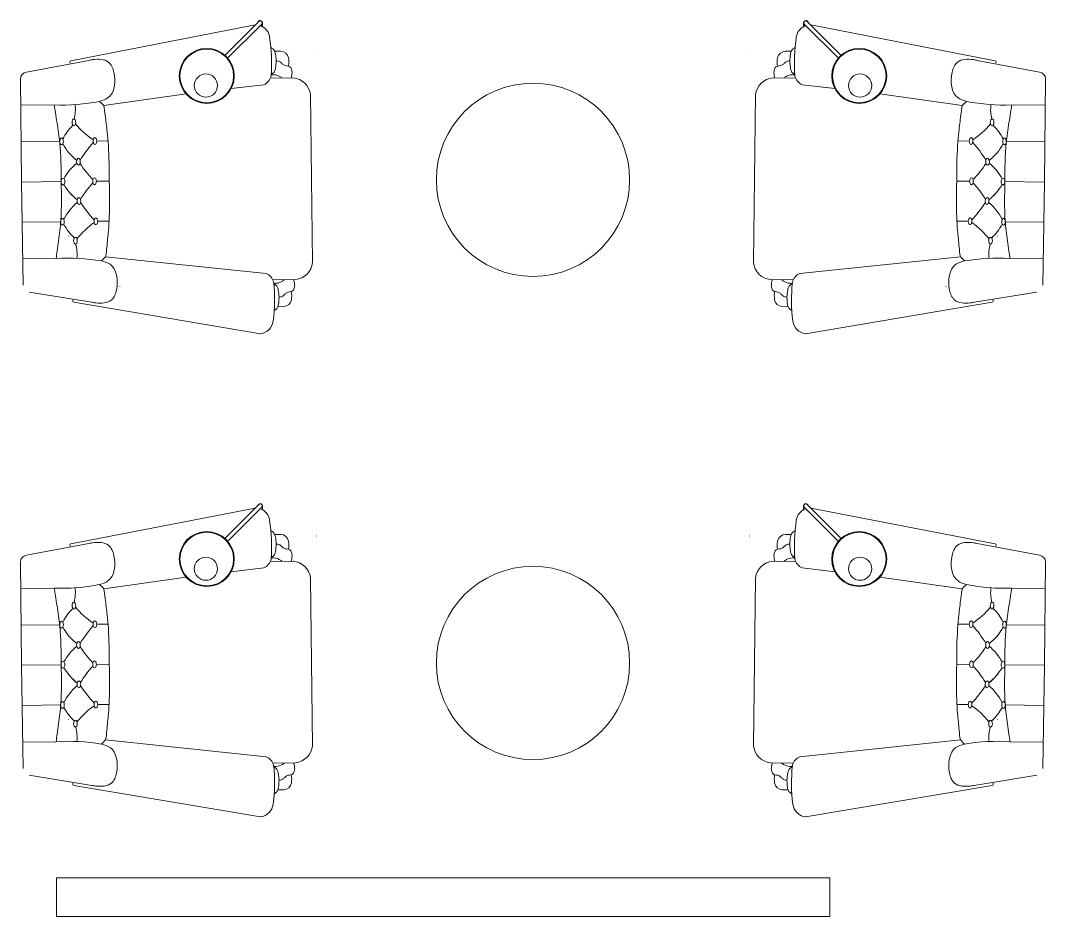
# Model space of a CAD drawing. Header units: centimetres. Extents: x -72470 to -43129, y -18750 to -16337.
# Drawn here: x -71234.2 to -70969.1, y -18306.8 to -18075 of the extents above; entities that cross this region are included whole.
import ezdxf

# ---------------------------------------------------------------- set-up
doc = ezdxf.new("R2010")
doc.units = ezdxf.units.CM
doc.header["$MEASUREMENT"] = 0
doc.layers.add('TEFRIS', color=30, linetype='Continuous', lineweight=9)

msp = doc.modelspace()

# ---------------------------------------------------------------- linework, layer by layer
at = {"layer": 'TEFRIS', "color": 0, "linetype": 'Continuous'}
for p, q in [((-71173.49, -18076.14), (-71221.18, -18085.41)), ((-71181.38, -18084.03), (-71172.59, -18075.24)), ((-71180.63, -18084.78), (-71171.83, -18076)), ((-71171.6, -18075.6), (-71171.59, -18076.57)), ((-71031.66, -18075.6), (-71031.67, -18076.57)), ((-71022.64, -18084.78), (-71031.43, -18076)), ((-71021.88, -18084.03), (-71030.67, -18075.24)), ((-71029.78, -18076.14), (-70982.08, -18085.41)), ((-71168.45, -18082.96), (-71166.92, -18082.95)), ((-71168.45, -18082.96), (-71166.92, -18082.95)), ((-71157.65, -18083.38), (-71157.67, -18083.36)), ((-71157.67, -18083.36), (-71157.65, -18083.38)), ((-71045.61, -18083.38), (-71045.59, -18083.36)), ((-71045.59, -18083.36), (-71045.61, -18083.38)), ((-71034.82, -18082.96), (-71036.34, -18082.95)), ((-71034.82, -18082.96), (-71036.34, -18082.95)), ((-71216.54, -18085.31), (-71232.68, -18088.34)), ((-71221.39, -18086.02), (-71221.4, -18085.67)), ((-70986.72, -18085.31), (-70970.58, -18088.34)), ((-70981.87, -18086.02), (-70981.86, -18085.67)), ((-71234.2, -18090.12), (-71233.9, -18116.82)), ((-71169.57, -18089.94), (-71163.68, -18089.87)), ((-71169.57, -18089.94), (-71163.68, -18089.87)), ((-71033.69, -18089.94), (-71039.59, -18089.87)), ((-71033.69, -18089.94), (-71039.59, -18089.87)), ((-70969.06, -18090.12), (-70969.36, -18116.82)), ((-71171.26, -18091.62), (-71179.81, -18092.63)), ((-71171.26, -18091.62), (-71179.72, -18092.62)), ((-71032.01, -18091.62), (-71023.45, -18092.63)), ((-71032.01, -18091.62), (-71023.54, -18092.62)), ((-71191.38, -18094), (-71212.67, -18097)), ((-71159.18, -18094.18), (-71158.91, -18115.9)), ((-71159.18, -18094.18), (-71158.91, -18115.9)), ((-71044.08, -18094.18), (-71044.35, -18115.9)), ((-71044.08, -18094.18), (-71044.35, -18115.9)), ((-71011.88, -18094), (-70990.59, -18097)), ((-71225.5, -18096.83), (-71234.15, -18096.94)), ((-70977.76, -18096.83), (-70969.11, -18096.94)), ((-71234.03, -18106.43), (-71224.05, -18106.31)), ((-71224.06, -18106.31), (-71234.03, -18106.43)), ((-71214.47, -18106.19), (-71211.55, -18106.15)), ((-70988.79, -18106.19), (-70991.72, -18106.15)), ((-70969.23, -18106.43), (-70979.21, -18106.31)), ((-70979.2, -18106.31), (-70969.23, -18106.43)), ((-71223.69, -18116.69), (-71233.9, -18116.82)), ((-71223.69, -18116.69), (-71233.9, -18116.82)), ((-71223.69, -18116.69), (-71233.9, -18116.82)), ((-71223.69, -18116.69), (-71233.9, -18116.82)), ((-71223.69, -18116.69), (-71233.9, -18116.82)), ((-71223.69, -18116.69), (-71233.9, -18116.82)), ((-71223.69, -18116.69), (-71233.9, -18116.82)), ((-71223.69, -18116.69), (-71233.9, -18116.82)), ((-71223.69, -18116.69), (-71233.9, -18116.82)), ((-71223.69, -18116.69), (-71233.9, -18116.82)), ((-71223.69, -18116.69), (-71233.9, -18116.82)), ((-71223.69, -18116.69), (-71233.9, -18116.82)), ((-71223.69, -18116.69), (-71233.9, -18116.82)), ((-71223.69, -18116.69), (-71233.9, -18116.82)), ((-71223.69, -18116.69), (-71233.9, -18116.82)), ((-71223.69, -18116.69), (-71233.9, -18116.82)), ((-71214.58, -18116.58), (-71211.23, -18116.54)), ((-71214.58, -18116.58), (-71211.23, -18116.54)), ((-71214.58, -18116.58), (-71211.23, -18116.54)), ((-71214.58, -18116.58), (-71211.23, -18116.54)), ((-71158.64, -18137.61), (-71158.91, -18115.9)), ((-71158.64, -18137.61), (-71158.91, -18115.9)), ((-71044.62, -18137.61), (-71044.35, -18115.9)), ((-71044.62, -18137.61), (-71044.35, -18115.9)), ((-70988.68, -18116.58), (-70992.03, -18116.54)), ((-70988.68, -18116.58), (-70992.03, -18116.54)), ((-70988.68, -18116.58), (-70992.03, -18116.54)), ((-70988.68, -18116.58), (-70992.03, -18116.54)), ((-70979.57, -18116.69), (-70969.36, -18116.82)), ((-70979.57, -18116.69), (-70969.36, -18116.82)), ((-70979.57, -18116.69), (-70969.36, -18116.82)), ((-70979.57, -18116.69), (-70969.36, -18116.82)), ((-70979.57, -18116.69), (-70969.36, -18116.82)), ((-70979.57, -18116.69), (-70969.36, -18116.82)), ((-70979.57, -18116.69), (-70969.36, -18116.82)), ((-70979.57, -18116.69), (-70969.36, -18116.82)), ((-70979.57, -18116.69), (-70969.36, -18116.82)), ((-70979.57, -18116.69), (-70969.36, -18116.82)), ((-70979.57, -18116.69), (-70969.36, -18116.82)), ((-70979.57, -18116.69), (-70969.36, -18116.82)), ((-70979.57, -18116.69), (-70969.36, -18116.82)), ((-70979.57, -18116.69), (-70969.36, -18116.82)), ((-70979.57, -18116.69), (-70969.36, -18116.82)), ((-70979.57, -18116.69), (-70969.36, -18116.82)), ((-71233.54, -18143.51), (-71233.9, -18116.82)), ((-70969.72, -18143.51), (-70969.36, -18116.82)), ((-71233.78, -18127.2), (-71223.8, -18127.08)), ((-71223.81, -18127.08), (-71233.78, -18127.2)), ((-71214.22, -18126.96), (-71211.29, -18126.93)), ((-70989.05, -18126.96), (-70991.97, -18126.93)), ((-70969.49, -18127.2), (-70979.46, -18127.08)), ((-70979.46, -18127.08), (-70969.49, -18127.2)), ((-71221.76, -18130.83), (-71221.72, -18130.83)), ((-71221.72, -18130.83), (-71221.76, -18130.83)), ((-70981.51, -18130.83), (-70981.54, -18130.83)), ((-70981.54, -18130.83), (-70981.51, -18130.83)), ((-71225.01, -18136.59), (-71233.66, -18136.69)), ((-71170.65, -18140.47), (-71212.19, -18136.11)), ((-71032.61, -18140.47), (-70991.08, -18136.11)), ((-70978.25, -18136.59), (-70969.6, -18136.69)), ((-71168.93, -18142.1), (-71163.04, -18142.03)), ((-71034.34, -18142.1), (-71040.23, -18142.03)), ((-71215.78, -18147.89), (-71231.98, -18145.25)), ((-71208.52, -18143.87), (-71208.5, -18143.84)), ((-71208.5, -18143.84), (-71208.52, -18143.87)), ((-70994.74, -18143.87), (-70994.77, -18143.84)), ((-70994.77, -18143.84), (-70994.74, -18143.87)), ((-70987.49, -18147.89), (-70971.28, -18145.25)), ((-71220.64, -18147.3), (-71220.64, -18147.65)), ((-71172.1, -18156.06), (-71220.41, -18147.91)), ((-71031.16, -18156.06), (-70982.85, -18147.91)), ((-70982.62, -18147.3), (-70982.63, -18147.65)), ((-71167.63, -18149.05), (-71166.11, -18149.03)), ((-71035.63, -18149.05), (-71037.16, -18149.03)), ((-71173.49, -18201.14), (-71221.18, -18210.41)), ((-71181.38, -18209.03), (-71172.59, -18200.24)), ((-71180.63, -18209.78), (-71171.83, -18201)), ((-71171.6, -18200.6), (-71171.59, -18201.57)), ((-71031.66, -18200.6), (-71031.67, -18201.57)), ((-71022.64, -18209.78), (-71031.43, -18201)), ((-71021.88, -18209.03), (-71030.67, -18200.24)), ((-71029.78, -18201.14), (-70982.08, -18210.41)), ((-71168.45, -18207.96), (-71166.92, -18207.95)), ((-71168.45, -18207.96), (-71166.92, -18207.95)), ((-71157.65, -18208.38), (-71157.67, -18208.36)), ((-71157.67, -18208.36), (-71157.65, -18208.38)), ((-71045.61, -18208.38), (-71045.59, -18208.36)), ((-71045.59, -18208.36), (-71045.61, -18208.38)), ((-71034.82, -18207.96), (-71036.34, -18207.95)), ((-71034.82, -18207.96), (-71036.34, -18207.95)), ((-71216.54, -18210.31), (-71232.68, -18213.34)), ((-71221.39, -18211.02), (-71221.4, -18210.67)), ((-70986.72, -18210.31), (-70970.58, -18213.34)), ((-70981.87, -18211.02), (-70981.86, -18210.67)), ((-71234.2, -18215.12), (-71233.9, -18241.82)), ((-71171.26, -18216.62), (-71179.81, -18217.63)), ((-71171.26, -18216.62), (-71179.72, -18217.62)), ((-71169.57, -18214.94), (-71163.68, -18214.87)), ((-71169.57, -18214.94), (-71163.68, -18214.87)), ((-71033.69, -18214.94), (-71039.59, -18214.87)), ((-71033.69, -18214.94), (-71039.59, -18214.87)), ((-71032.01, -18216.62), (-71023.45, -18217.63)), ((-71032.01, -18216.62), (-71023.54, -18217.62)), ((-70969.06, -18215.12), (-70969.36, -18241.82)), ((-71191.38, -18219), (-71212.67, -18222)), ((-71159.18, -18219.18), (-71158.91, -18240.9)), ((-71159.18, -18219.18), (-71158.91, -18240.9)), ((-71044.08, -18219.18), (-71044.35, -18240.9)), ((-71044.08, -18219.18), (-71044.35, -18240.9)), ((-71011.88, -18219), (-70990.59, -18222)), ((-71225.5, -18221.83), (-71234.15, -18221.94)), ((-70977.76, -18221.83), (-70969.11, -18221.94)), ((-71234.03, -18231.43), (-71224.05, -18231.31)), ((-71224.06, -18231.31), (-71234.03, -18231.43)), ((-71214.47, -18231.19), (-71211.55, -18231.15)), ((-70988.79, -18231.19), (-70991.72, -18231.15)), ((-70969.23, -18231.43), (-70979.21, -18231.31)), ((-70979.2, -18231.31), (-70969.23, -18231.43)), ((-71158.64, -18262.61), (-71158.91, -18240.9)), ((-71158.64, -18262.61), (-71158.91, -18240.9)), ((-71044.62, -18262.61), (-71044.35, -18240.9)), ((-71044.62, -18262.61), (-71044.35, -18240.9)), ((-71223.69, -18241.69), (-71233.9, -18241.82)), ((-71223.69, -18241.69), (-71233.9, -18241.82)), ((-71223.69, -18241.69), (-71233.9, -18241.82)), ((-71223.69, -18241.69), (-71233.9, -18241.82)), ((-71223.69, -18241.69), (-71233.9, -18241.82)), ((-71223.69, -18241.69), (-71233.9, -18241.82)), ((-71223.69, -18241.69), (-71233.9, -18241.82)), ((-71223.69, -18241.69), (-71233.9, -18241.82)), ((-71223.69, -18241.69), (-71233.9, -18241.82)), ((-71223.69, -18241.69), (-71233.9, -18241.82)), ((-71223.69, -18241.69), (-71233.9, -18241.82)), ((-71223.69, -18241.69), (-71233.9, -18241.82)), ((-71223.69, -18241.69), (-71233.9, -18241.82)), ((-71223.69, -18241.69), (-71233.9, -18241.82)), ((-71223.69, -18241.69), (-71233.9, -18241.82)), ((-71223.69, -18241.69), (-71233.9, -18241.82)), ((-71233.54, -18268.51), (-71233.9, -18241.82)), ((-71214.58, -18241.58), (-71211.23, -18241.54)), ((-71214.58, -18241.58), (-71211.23, -18241.54)), ((-71214.58, -18241.58), (-71211.23, -18241.54)), ((-71214.58, -18241.58), (-71211.23, -18241.54)), ((-70988.68, -18241.58), (-70992.03, -18241.54)), ((-70988.68, -18241.58), (-70992.03, -18241.54)), ((-70988.68, -18241.58), (-70992.03, -18241.54)), ((-70988.68, -18241.58), (-70992.03, -18241.54)), ((-70979.57, -18241.69), (-70969.36, -18241.82)), ((-70979.57, -18241.69), (-70969.36, -18241.82)), ((-70979.57, -18241.69), (-70969.36, -18241.82)), ((-70979.57, -18241.69), (-70969.36, -18241.82)), ((-70979.57, -18241.69), (-70969.36, -18241.82)), ((-70979.57, -18241.69), (-70969.36, -18241.82)), ((-70979.57, -18241.69), (-70969.36, -18241.82)), ((-70979.57, -18241.69), (-70969.36, -18241.82)), ((-70979.57, -18241.69), (-70969.36, -18241.82)), ((-70979.57, -18241.69), (-70969.36, -18241.82)), ((-70979.57, -18241.69), (-70969.36, -18241.82)), ((-70979.57, -18241.69), (-70969.36, -18241.82)), ((-70979.57, -18241.69), (-70969.36, -18241.82)), ((-70979.57, -18241.69), (-70969.36, -18241.82)), ((-70979.57, -18241.69), (-70969.36, -18241.82)), ((-70979.57, -18241.69), (-70969.36, -18241.82)), ((-70969.72, -18268.51), (-70969.36, -18241.82)), ((-71233.78, -18252.2), (-71223.8, -18252.08)), ((-71223.81, -18252.08), (-71233.78, -18252.2)), ((-71214.22, -18251.96), (-71211.29, -18251.93)), ((-70989.05, -18251.96), (-70991.97, -18251.93)), ((-70969.49, -18252.2), (-70979.46, -18252.08)), ((-70979.46, -18252.08), (-70969.49, -18252.2)), ((-71221.76, -18255.83), (-71221.72, -18255.83)), ((-71221.72, -18255.83), (-71221.76, -18255.83)), ((-70981.51, -18255.83), (-70981.54, -18255.83)), ((-70981.54, -18255.83), (-70981.51, -18255.83)), ((-71225.01, -18261.59), (-71233.66, -18261.69)), ((-71170.65, -18265.47), (-71212.19, -18261.11)), ((-71032.61, -18265.47), (-70991.08, -18261.11)), ((-70978.25, -18261.59), (-70969.6, -18261.69)), ((-71168.93, -18267.1), (-71163.04, -18267.03)), ((-71034.34, -18267.1), (-71040.23, -18267.03)), ((-71215.78, -18272.89), (-71231.98, -18270.25)), ((-71208.52, -18268.87), (-71208.5, -18268.84)), ((-71208.5, -18268.84), (-71208.52, -18268.87)), ((-70994.74, -18268.87), (-70994.77, -18268.84)), ((-70994.77, -18268.84), (-70994.74, -18268.87)), ((-70987.49, -18272.89), (-70971.28, -18270.25)), ((-71220.64, -18272.3), (-71220.64, -18272.65)), ((-71172.1, -18281.06), (-71220.41, -18272.91)), ((-71031.16, -18281.06), (-70982.85, -18272.91)), ((-70982.62, -18272.3), (-70982.63, -18272.65)), ((-71167.63, -18274.05), (-71166.11, -18274.03)), ((-71035.63, -18274.05), (-71037.16, -18274.03)), ((-71224.86, -18296.81), (-71024.86, -18296.81)), ((-71224.86, -18296.81), (-71224.86, -18306.81)), ((-71024.86, -18296.81), (-71024.86, -18306.81)), ((-71224.86, -18306.81), (-71024.86, -18306.81))]:
    msp.add_line(p, q, dxfattribs=at)
for centre, radius in [((-71186.02, -18089.33), 7.11), ((-71017.24, -18089.33), 7.11), ((-71186.02, -18089.33), 6.93), ((-71017.24, -18089.33), 6.93), ((-71186.24, -18091.83), 3), ((-71017.02, -18091.83), 3), ((-71101.63, -18116.22), 25), ((-71186.02, -18214.33), 7.11), ((-71186.02, -18214.33), 6.93), ((-71017.24, -18214.33), 7.11), ((-71017.24, -18214.33), 6.93), ((-71186.24, -18216.83), 3), ((-71017.02, -18216.83), 3), ((-71101.63, -18241.22), 25)]:
    msp.add_circle(centre, radius, dxfattribs=at)
for centre, radius, start, end in [((-71172.21, -18075.61), 0.61, 287.5558, 165.394), ((-71172.21, -18075.62), 0.533, 314.9662, 134.9662), ((-71173.57, -18079.91), 3.88, 9.2911, 68.3644), ((-71029.7, -18079.91), 3.88, 111.6356, 170.7089), ((-71031.05, -18075.61), 0.61, 14.606, 252.4442), ((-71031.05, -18075.62), 0.533, 45.0338, 225.0338), ((-71215.88, -18086.03), 46.62, 355.9589, 8.3194), ((-71215.88, -18086.03), 46.62, 355.9589, 8.3194), ((-70987.39, -18086.03), 46.62, 171.6806, 184.0411), ((-70987.39, -18086.03), 46.62, 171.6806, 184.0411), ((-71167.01, -18085.12), 2.17, 11.9033, 87.5815), ((-71167.01, -18085.12), 2.17, 11.9033, 87.5815), ((-71171.47, -18085.82), 6.68, 351.5022, 9.9063), ((-71171.47, -18085.82), 6.68, 351.5022, 9.9063), ((-71031.79, -18085.82), 6.68, 170.0937, 188.4978), ((-71031.79, -18085.82), 6.68, 170.0937, 188.4978), ((-71036.25, -18085.12), 2.17, 92.4185, 168.0967), ((-71036.25, -18085.12), 2.17, 92.4185, 168.0967), ((-71221.13, -18085.67), 0.267, 100.1331, 180.7043), ((-70982.13, -18085.67), 0.267, 359.2957, 79.8669), ((-71232.42, -18090.1), 1.78, 98.3265, 180.6304), ((-71172.52, -18088.65), 3.22, 293.111, 348.2068), ((-71172.52, -18088.65), 3.22, 293.111, 348.2068), ((-71164.12, -18094.83), 4.98, 7.5422, 84.9386), ((-71164.12, -18094.83), 4.98, 7.5422, 84.9386), ((-71039.15, -18094.83), 4.98, 95.0614, 172.4578), ((-71039.15, -18094.83), 4.98, 95.0614, 172.4578), ((-71030.74, -18088.65), 3.22, 191.7932, 246.889), ((-71030.74, -18088.65), 3.22, 191.7932, 246.889), ((-70970.84, -18090.1), 1.78, 359.3696, 81.6735), ((-71223.39, -18047.87), 49.01, 267.5389, 281.359), ((-71229.78, -18097.99), 9.77, 345.2747, 7.1594), ((-71223.41, -18106.61), 14.41, 41.808, 47.8629), ((-70979.85, -18106.61), 14.41, 132.1371, 138.192), ((-70979.87, -18047.87), 49.01, 258.641, 272.4611), ((-70973.48, -18097.99), 9.77, 172.8406, 194.7253), ((-71210.42, -18112.41), 14.52, 134.7045, 152.2957), ((-71203.62, -18088.33), 21.15, 219.4474, 236.1878), ((-70999.64, -18088.33), 21.15, 303.8122, 320.5526), ((-70992.84, -18112.41), 14.52, 27.7043, 45.2955), ((-71210.57, -18099.88), 14.52, 209.1128, 231.3542), ((-71185.8, -18132.07), 39.08, 139.1846, 147.5899), ((-71017.46, -18132.07), 39.08, 32.4101, 40.8154), ((-70992.69, -18099.88), 14.52, 308.6458, 330.8872), ((-71210.45, -18122.95), 14.37, 129.7428, 150.7648), ((-71199.27, -18100.03), 22.87, 211.4727, 224.9047), ((-71003.99, -18100.03), 22.87, 315.0953, 328.5273), ((-70992.82, -18122.95), 14.37, 29.2352, 50.2572), ((-71210.45, -18110.08), 14.52, 210.4422, 231.3542), ((-71210.6, -18110.11), 14.37, 210.6437, 231.6657), ((-71198.62, -18132.84), 23.12, 136.7755, 150.1355), ((-71198.87, -18132.75), 22.87, 136.5038, 149.9358), ((-71004.64, -18132.84), 23.12, 29.8645, 43.2245), ((-71004.39, -18132.75), 22.87, 30.0642, 43.4962), ((-70992.81, -18110.08), 14.52, 308.6458, 329.5578), ((-70992.66, -18110.11), 14.37, 308.3343, 329.3563), ((-71210.16, -18133.18), 14.52, 130.0543, 152.2957), ((-71186.19, -18100.38), 39.08, 213.8186, 222.224), ((-71017.08, -18100.38), 39.08, 317.776, 326.1814), ((-70993.1, -18133.18), 14.52, 27.7043, 49.9457), ((-71202.93, -18144.55), 21.15, 125.2207, 141.9611), ((-71000.33, -18144.55), 21.15, 38.0389, 54.7793), ((-71210.32, -18120.65), 14.52, 209.1128, 226.704), ((-70992.94, -18120.65), 14.52, 313.296, 330.8872), ((-71229.32, -18135.54), 9.77, 354.2491, 16.1339), ((-70973.95, -18135.54), 9.77, 163.8661, 185.7509), ((-71221.7, -18185.49), 49.01, 80.0496, 93.8697), ((-71223.16, -18126.77), 14.41, 313.5456, 319.6005), ((-71163.6, -18137.08), 4.98, 276.4699, 353.8663), ((-71039.67, -18137.08), 4.98, 186.1337, 263.5301), ((-70980.1, -18126.77), 14.41, 220.3995, 226.4544), ((-70981.56, -18185.49), 49.01, 86.1303, 99.9504), ((-71171.85, -18143.46), 3.22, 13.2017, 68.2975), ((-71031.42, -18143.46), 3.22, 111.7025, 166.7983), ((-71215.12, -18147.16), 46.62, 353.0891, 5.4496), ((-70988.14, -18147.16), 46.62, 174.5504, 186.9109), ((-71170.73, -18146.27), 6.68, 351.5022, 9.9063), ((-71032.54, -18146.27), 6.68, 170.0937, 188.4978), ((-71220.37, -18147.64), 0.267, 180.7043, 261.2754), ((-71166.25, -18146.86), 2.17, 273.827, 349.5052), ((-71037.01, -18146.86), 2.17, 190.4948, 266.173), ((-70982.89, -18147.64), 0.267, 278.7246, 359.2957), ((-71172.68, -18152.23), 3.88, 279.319, 352.1174), ((-71030.58, -18152.23), 3.88, 187.8826, 260.681), ((-71172.21, -18200.61), 0.61, 287.5558, 165.394), ((-71172.21, -18200.62), 0.533, 314.9662, 134.9662), ((-71173.57, -18204.91), 3.88, 9.2911, 68.3644), ((-71029.7, -18204.91), 3.88, 111.6356, 170.7089), ((-71031.05, -18200.61), 0.61, 14.606, 252.4442), ((-71031.05, -18200.62), 0.533, 45.0338, 225.0338), ((-71215.88, -18211.03), 46.62, 355.9589, 8.3194), ((-71215.88, -18211.03), 46.62, 355.9589, 8.3194), ((-70987.39, -18211.03), 46.62, 171.6806, 184.0411), ((-70987.39, -18211.03), 46.62, 171.6806, 184.0411), ((-71167.01, -18210.12), 2.17, 11.9033, 87.5815), ((-71167.01, -18210.12), 2.17, 11.9033, 87.5815), ((-71036.25, -18210.12), 2.17, 92.4185, 168.0967), ((-71036.25, -18210.12), 2.17, 92.4185, 168.0967), ((-71221.13, -18210.67), 0.267, 100.1331, 180.7043), ((-71171.47, -18210.82), 6.68, 351.5022, 9.9063), ((-71171.47, -18210.82), 6.68, 351.5022, 9.9063), ((-71031.79, -18210.82), 6.68, 170.0937, 188.4978), ((-71031.79, -18210.82), 6.68, 170.0937, 188.4978), ((-70982.13, -18210.67), 0.267, 359.2957, 79.8669), ((-71232.42, -18215.1), 1.78, 98.3265, 180.6304), ((-71172.52, -18213.65), 3.22, 293.111, 348.2068), ((-71172.52, -18213.65), 3.22, 293.111, 348.2068), ((-71030.74, -18213.65), 3.22, 191.7932, 246.889), ((-71030.74, -18213.65), 3.22, 191.7932, 246.889), ((-70970.84, -18215.1), 1.78, 359.3696, 81.6735), ((-71164.12, -18219.83), 4.98, 7.5422, 84.9386), ((-71164.12, -18219.83), 4.98, 7.5422, 84.9386), ((-71039.15, -18219.83), 4.98, 95.0614, 172.4578), ((-71039.15, -18219.83), 4.98, 95.0614, 172.4578), ((-71223.39, -18172.87), 49.01, 267.5389, 281.359), ((-71229.78, -18222.99), 9.77, 345.2747, 7.1594), ((-71223.41, -18231.61), 14.41, 41.808, 47.8629), ((-70979.85, -18231.61), 14.41, 132.1371, 138.192), ((-70979.87, -18172.87), 49.01, 258.641, 272.4611), ((-70973.48, -18222.99), 9.77, 172.8406, 194.7253), ((-71210.42, -18237.41), 14.52, 134.7045, 152.2957), ((-71203.62, -18213.33), 21.15, 219.4474, 236.1878), ((-70999.64, -18213.33), 21.15, 303.8122, 320.5526), ((-70992.84, -18237.41), 14.52, 27.7043, 45.2955), ((-71210.57, -18224.88), 14.52, 209.1128, 231.3542), ((-71185.8, -18257.07), 39.08, 139.1846, 147.5899), ((-71017.46, -18257.07), 39.08, 32.4101, 40.8154), ((-70992.69, -18224.88), 14.52, 308.6458, 330.8872), ((-71210.45, -18247.95), 14.37, 129.7428, 150.7648), ((-71199.27, -18225.03), 22.87, 211.4727, 224.9047), ((-71003.99, -18225.03), 22.87, 315.0953, 328.5273), ((-70992.82, -18247.95), 14.37, 29.2352, 50.2572), ((-71210.45, -18235.08), 14.52, 210.4422, 231.3542), ((-71210.6, -18235.11), 14.37, 210.6437, 231.6657), ((-71198.62, -18257.84), 23.12, 136.7755, 150.1355), ((-71198.87, -18257.75), 22.87, 136.5038, 149.9358), ((-71004.64, -18257.84), 23.12, 29.8645, 43.2245), ((-71004.39, -18257.75), 22.87, 30.0642, 43.4962), ((-70992.81, -18235.08), 14.52, 308.6458, 329.5578), ((-70992.66, -18235.11), 14.37, 308.3343, 329.3563), ((-71210.16, -18258.18), 14.52, 130.0543, 152.2957), ((-71186.19, -18225.38), 39.08, 213.8186, 222.224), ((-71017.08, -18225.38), 39.08, 317.776, 326.1814), ((-70993.1, -18258.18), 14.52, 27.7043, 49.9457), ((-71210.32, -18245.65), 14.52, 209.1128, 226.704), ((-71202.93, -18269.55), 21.15, 125.2207, 141.9611), ((-71000.33, -18269.55), 21.15, 38.0389, 54.7793), ((-70992.94, -18245.65), 14.52, 313.296, 330.8872), ((-71229.32, -18260.54), 9.77, 354.2491, 16.1339), ((-70973.95, -18260.54), 9.77, 163.8661, 185.7509), ((-71221.7, -18310.49), 49.01, 80.0496, 93.8697), ((-71223.16, -18251.77), 14.41, 313.5456, 319.6005), ((-70980.1, -18251.77), 14.41, 220.3995, 226.4544), ((-70981.56, -18310.49), 49.01, 86.1303, 99.9504), ((-71163.6, -18262.08), 4.98, 276.4699, 353.8663), ((-71039.67, -18262.08), 4.98, 186.1337, 263.5301), ((-71171.85, -18268.46), 3.22, 13.2017, 68.2975), ((-71215.12, -18272.16), 46.62, 353.0891, 5.4496), ((-70988.14, -18272.16), 46.62, 174.5504, 186.9109), ((-71031.42, -18268.46), 3.22, 111.7025, 166.7983), ((-71170.73, -18271.27), 6.68, 351.5022, 9.9063), ((-71032.54, -18271.27), 6.68, 170.0937, 188.4978), ((-71220.37, -18272.64), 0.267, 180.7043, 261.2754), ((-71166.25, -18271.86), 2.17, 273.827, 349.5052), ((-71037.01, -18271.86), 2.17, 190.4948, 266.173), ((-70982.89, -18272.64), 0.267, 278.7246, 359.2957), ((-71172.68, -18277.23), 3.88, 279.319, 352.1174), ((-71030.58, -18277.23), 3.88, 187.8826, 260.681)]:
    msp.add_arc(centre, radius, start, end, dxfattribs=at)
at = {"layer": 'TEFRIS', "color": 0, "linetype": 'Continuous', "extrusion": (0, 0, -1)}
for centre, major_axis in [((-71220.37, -18101.35), (-0.011, 0.891)), ((-71223.59, -18106.3), (-0.011, 0.891)), ((-70988.32, -18106.2), (0.011, 0.891)), ((-71219.2, -18111.55), (-0.011, 0.891)), ((-70984.19, -18121.72), (-0.011, -0.891)), ((-71214.69, -18126.97), (0.011, -0.891)), ((-70979.93, -18127.08), (-0.011, -0.891)), ((-70983.27, -18131.94), (-0.011, -0.891)), ((-71220.37, -18226.35), (-0.011, 0.891)), ((-71223.59, -18231.3), (-0.011, 0.891)), ((-70988.32, -18231.2), (0.011, 0.891)), ((-71219.2, -18236.55), (-0.011, 0.891)), ((-70984.19, -18246.72), (-0.011, -0.891)), ((-71214.69, -18251.97), (0.011, -0.891)), ((-70979.93, -18252.08), (-0.011, -0.891)), ((-70983.27, -18256.94), (-0.011, -0.891))]:
    msp.add_ellipse(centre, major_axis=major_axis, ratio=0.528462, dxfattribs=at)
at = {"layer": 'TEFRIS', "color": 0, "linetype": 'Continuous'}
for centre, major_axis in [((-70982.89, -18101.35), (0.011, 0.891)), ((-71214.94, -18106.2), (-0.011, 0.891)), ((-70979.67, -18106.3), (0.011, 0.891)), ((-70984.06, -18111.55), (0.011, 0.891)), ((-71219.08, -18121.72), (0.011, -0.891)), ((-71223.34, -18127.08), (0.011, -0.891)), ((-70988.58, -18126.97), (-0.011, -0.891)), ((-71219.99, -18131.94), (0.011, -0.891)), ((-70982.89, -18226.35), (0.011, 0.891)), ((-71214.94, -18231.2), (-0.011, 0.891)), ((-70979.67, -18231.3), (0.011, 0.891)), ((-70984.06, -18236.55), (0.011, 0.891)), ((-71219.08, -18246.72), (0.011, -0.891)), ((-71223.34, -18252.08), (0.011, -0.891)), ((-70988.58, -18251.97), (-0.011, -0.891)), ((-71219.99, -18256.94), (0.011, -0.891))]:
    msp.add_ellipse(centre, major_axis=major_axis, ratio=0.528462, dxfattribs=at)
at = {"layer": 'TEFRIS', "color": 0, "linetype": 'Continuous', "extrusion": (0, 0, -1)}
for centre, major_axis in [((-71223.22, -18116.69), (-0.011, 0.891)), ((-71223.22, -18116.69), (-0.011, 0.891)), ((-71215.05, -18116.59), (0.011, -0.891)), ((-71215.05, -18116.59), (0.011, -0.891)), ((-70988.21, -18116.59), (0.011, 0.891)), ((-70988.21, -18116.59), (0.011, 0.891)), ((-70980.04, -18116.69), (-0.011, -0.891)), ((-70980.04, -18116.69), (-0.011, -0.891)), ((-71223.22, -18241.69), (-0.011, 0.891)), ((-71223.22, -18241.69), (-0.011, 0.891)), ((-70988.21, -18241.59), (0.011, 0.891)), ((-70988.21, -18241.59), (0.011, 0.891)), ((-71215.05, -18241.59), (0.011, -0.891)), ((-71215.05, -18241.59), (0.011, -0.891)), ((-70980.04, -18241.69), (-0.011, -0.891)), ((-70980.04, -18241.69), (-0.011, -0.891))]:
    msp.add_ellipse(centre, major_axis=major_axis, ratio=0.528462, start_param=4.712389, end_param=7.853982, dxfattribs=at)
at = {"layer": 'TEFRIS', "color": 0, "linetype": 'Continuous'}
for centre, major_axis in [((-71223.22, -18116.69), (0.011, -0.891)), ((-71223.22, -18116.69), (0.011, -0.891)), ((-71215.05, -18116.59), (-0.011, 0.891)), ((-71215.05, -18116.59), (-0.011, 0.891)), ((-70988.21, -18116.59), (-0.011, -0.891)), ((-70988.21, -18116.59), (-0.011, -0.891)), ((-70980.04, -18116.69), (0.011, 0.891)), ((-70980.04, -18116.69), (0.011, 0.891)), ((-71215.05, -18241.59), (-0.011, 0.891)), ((-71215.05, -18241.59), (-0.011, 0.891)), ((-70980.04, -18241.69), (0.011, 0.891)), ((-70980.04, -18241.69), (0.011, 0.891)), ((-71223.22, -18241.69), (0.011, -0.891)), ((-71223.22, -18241.69), (0.011, -0.891)), ((-70988.21, -18241.59), (-0.011, -0.891)), ((-70988.21, -18241.59), (-0.011, -0.891))]:
    msp.add_ellipse(centre, major_axis=major_axis, ratio=0.528462, start_param=4.712389, end_param=7.853982, dxfattribs=at)
for points, knots in [([(-71169.42, -18082.03), (-71169.33, -18082.06), (-71168.96, -18082.2), (-71168.48, -18082.75), (-71168.15, -18083.92), (-71168.11, -18084.83), (-71168.09, -18085.45)], [0.35656, 0.35656, 0.35656, 0.35656, 0.689135, 1.682823, 2.666935, 4.752611, 4.752611, 4.752611, 4.752611]), ([(-71169.42, -18082.03), (-71169.33, -18082.06), (-71168.96, -18082.2), (-71168.48, -18082.75), (-71168.15, -18083.92), (-71168.11, -18084.83), (-71168.09, -18085.45)], [0.35656, 0.35656, 0.35656, 0.35656, 0.689135, 1.682823, 2.666935, 4.752611, 4.752611, 4.752611, 4.752611]), ([(-71033.84, -18082.03), (-71033.93, -18082.06), (-71034.3, -18082.2), (-71034.79, -18082.75), (-71035.11, -18083.92), (-71035.15, -18084.83), (-71035.18, -18085.45)], [0.35656, 0.35656, 0.35656, 0.35656, 0.689135, 1.682823, 2.666935, 4.752611, 4.752611, 4.752611, 4.752611]), ([(-71033.84, -18082.03), (-71033.93, -18082.06), (-71034.3, -18082.2), (-71034.79, -18082.75), (-71035.11, -18083.92), (-71035.15, -18084.83), (-71035.18, -18085.45)], [0.35656, 0.35656, 0.35656, 0.35656, 0.689135, 1.682823, 2.666935, 4.752611, 4.752611, 4.752611, 4.752611]), ([(-71169.32, -18088.9), (-71169.24, -18088.87), (-71168.88, -18088.72), (-71168.41, -18088.16), (-71168.11, -18086.98), (-71168.1, -18086.07), (-71168.09, -18085.45)], [0.372389, 0.372389, 0.372389, 0.372389, 0.689135, 1.682823, 2.666935, 4.752611, 4.752611, 4.752611, 4.752611]), ([(-71169.32, -18088.9), (-71169.24, -18088.87), (-71168.88, -18088.72), (-71168.41, -18088.16), (-71168.11, -18086.98), (-71168.1, -18086.07), (-71168.09, -18085.45)], [0.372389, 0.372389, 0.372389, 0.372389, 0.689135, 1.682823, 2.666935, 4.752611, 4.752611, 4.752611, 4.752611]), ([(-71168.09, -18085.45), (-71167.8, -18085.47), (-71167.28, -18085.53), (-71166.66, -18086.01), (-71166.24, -18086.5), (-71165.63, -18086.7), (-71165.2, -18086.75), (-71164.91, -18086.8), (-71164.86, -18086.81)], [0.305843, 0.305843, 0.305843, 0.305843, 1.255346, 2.040427, 2.89202, 3.384438, 4.174918, 4.355007, 4.355007, 4.355007, 4.355007]), ([(-71168.09, -18085.45), (-71167.8, -18085.47), (-71167.28, -18085.53), (-71166.66, -18086.01), (-71166.24, -18086.5), (-71165.63, -18086.7), (-71165.2, -18086.75), (-71164.91, -18086.8), (-71164.86, -18086.81)], [0.305843, 0.305843, 0.305843, 0.305843, 1.255346, 2.040427, 2.89202, 3.384438, 4.174918, 4.355007, 4.355007, 4.355007, 4.355007]), ([(-71164.86, -18086.81), (-71164.74, -18086.85), (-71164.43, -18086.97), (-71164.06, -18087.53), (-71163.91, -18088.36), (-71164.01, -18089.19), (-71164.14, -18089.7), (-71164.22, -18089.88)], [0, 0, 0, 0, 0.427423, 1.095062, 2.135609, 3.247139, 3.888617, 3.888617, 3.888617, 3.888617]), ([(-71164.86, -18086.81), (-71164.74, -18086.85), (-71164.43, -18086.97), (-71164.06, -18087.53), (-71163.91, -18088.36), (-71164.01, -18089.19), (-71164.14, -18089.7), (-71164.22, -18089.88)], [0, 0, 0, 0, 0.427423, 1.095062, 2.135609, 3.247139, 3.888617, 3.888617, 3.888617, 3.888617]), ([(-71038.4, -18086.81), (-71038.52, -18086.85), (-71038.83, -18086.97), (-71039.21, -18087.53), (-71039.35, -18088.36), (-71039.25, -18089.19), (-71039.12, -18089.7), (-71039.04, -18089.88)], [0, 0, 0, 0, 0.427423, 1.095062, 2.135609, 3.247139, 3.888617, 3.888617, 3.888617, 3.888617]), ([(-71038.4, -18086.81), (-71038.52, -18086.85), (-71038.83, -18086.97), (-71039.21, -18087.53), (-71039.35, -18088.36), (-71039.25, -18089.19), (-71039.12, -18089.7), (-71039.04, -18089.88)], [0, 0, 0, 0, 0.427423, 1.095062, 2.135609, 3.247139, 3.888617, 3.888617, 3.888617, 3.888617]), ([(-71035.18, -18085.45), (-71035.46, -18085.47), (-71035.98, -18085.53), (-71036.6, -18086.01), (-71037.02, -18086.5), (-71037.64, -18086.7), (-71038.07, -18086.75), (-71038.35, -18086.8), (-71038.4, -18086.81)], [0.305843, 0.305843, 0.305843, 0.305843, 1.255346, 2.040427, 2.89202, 3.384438, 4.174918, 4.355007, 4.355007, 4.355007, 4.355007]), ([(-71035.18, -18085.45), (-71035.46, -18085.47), (-71035.98, -18085.53), (-71036.6, -18086.01), (-71037.02, -18086.5), (-71037.64, -18086.7), (-71038.07, -18086.75), (-71038.35, -18086.8), (-71038.4, -18086.81)], [0.305843, 0.305843, 0.305843, 0.305843, 1.255346, 2.040427, 2.89202, 3.384438, 4.174918, 4.355007, 4.355007, 4.355007, 4.355007]), ([(-71033.94, -18088.9), (-71034.03, -18088.87), (-71034.38, -18088.72), (-71034.85, -18088.16), (-71035.15, -18086.98), (-71035.17, -18086.07), (-71035.18, -18085.45)], [0.372389, 0.372389, 0.372389, 0.372389, 0.689135, 1.682823, 2.666935, 4.752611, 4.752611, 4.752611, 4.752611]), ([(-71033.94, -18088.9), (-71034.03, -18088.87), (-71034.38, -18088.72), (-71034.85, -18088.16), (-71035.15, -18086.98), (-71035.17, -18086.07), (-71035.18, -18085.45)], [0.372389, 0.372389, 0.372389, 0.372389, 0.689135, 1.682823, 2.666935, 4.752611, 4.752611, 4.752611, 4.752611]), ([(-71169.34, -18089.03), (-71168.59, -18089.02), (-71167.64, -18089.11), (-71166.82, -18089.68), (-71166.62, -18089.88), (-71166.58, -18089.91)], [1.067319, 1.067319, 1.067319, 1.067319, 3.490275, 4.275356, 4.417413, 4.417413, 4.417413, 4.417413]), ([(-71169.34, -18089.03), (-71168.59, -18089.02), (-71167.64, -18089.11), (-71166.82, -18089.68), (-71166.62, -18089.88), (-71166.58, -18089.91)], [1.067319, 1.067319, 1.067319, 1.067319, 3.490275, 4.275356, 4.417413, 4.417413, 4.417413, 4.417413]), ([(-71033.93, -18089.03), (-71034.67, -18089.02), (-71035.62, -18089.11), (-71036.45, -18089.68), (-71036.65, -18089.88), (-71036.68, -18089.91)], [1.067319, 1.067319, 1.067319, 1.067319, 3.490275, 4.275356, 4.417413, 4.417413, 4.417413, 4.417413]), ([(-71033.93, -18089.03), (-71034.67, -18089.02), (-71035.62, -18089.11), (-71036.45, -18089.68), (-71036.65, -18089.88), (-71036.68, -18089.91)], [1.067319, 1.067319, 1.067319, 1.067319, 3.490275, 4.275356, 4.417413, 4.417413, 4.417413, 4.417413]), ([(-71223.69, -18116.69), (-71223.7, -18113.33), (-71223.7, -18109.11), (-71224.43, -18103.17), (-71225.01, -18099.92), (-71225.37, -18097.5), (-71225.5, -18096.83)], [0, 0, 0, 0, 11.31753, 14.215288, 20.189944, 22.471644, 22.471644, 22.471644, 22.471644]), ([(-71212.67, -18097), (-71212.48, -18097.83), (-71212.23, -18100.11), (-71211.77, -18103.54), (-71211.27, -18109.21), (-71211.25, -18113.46), (-71211.23, -18116.54)], [7.842946, 7.842946, 7.842946, 7.842946, 10.726144, 15.564237, 19.542398, 29.913928, 29.913928, 29.913928, 29.913928]), ([(-70990.59, -18097), (-70990.78, -18097.83), (-70991.04, -18100.11), (-70991.49, -18103.54), (-70991.99, -18109.21), (-70992.02, -18113.46), (-70992.03, -18116.54)], [7.842946, 7.842946, 7.842946, 7.842946, 10.726144, 15.564237, 19.542398, 29.913928, 29.913928, 29.913928, 29.913928]), ([(-70979.57, -18116.69), (-70979.57, -18113.33), (-70979.57, -18109.11), (-70978.83, -18103.17), (-70978.25, -18099.92), (-70977.89, -18097.5), (-70977.76, -18096.83)], [0, 0, 0, 0, 11.31753, 14.215288, 20.189944, 22.471644, 22.471644, 22.471644, 22.471644]), ([(-71223.69, -18116.69), (-71223.61, -18120.06), (-71223.51, -18124.29), (-71224.1, -18130.26), (-71224.59, -18133.52), (-71224.9, -18135.93), (-71225, -18136.59)], [0, 0, 0, 0, 11.358421, 14.256179, 20.230836, 22.470635, 22.470635, 22.470635, 22.470635]), ([(-71212.18, -18136.11), (-71212.02, -18135.28), (-71211.82, -18133.02), (-71211.45, -18129.58), (-71211.09, -18123.89), (-71211.17, -18119.63), (-71211.23, -18116.54)], [7.883801, 7.883801, 7.883801, 7.883801, 10.726144, 15.564237, 19.542398, 29.954825, 29.954825, 29.954825, 29.954825]), ([(-70991.08, -18136.11), (-70991.24, -18135.28), (-70991.44, -18133.02), (-70991.81, -18129.58), (-70992.18, -18123.89), (-70992.09, -18119.63), (-70992.03, -18116.54)], [7.883801, 7.883801, 7.883801, 7.883801, 10.726144, 15.564237, 19.542398, 29.954825, 29.954825, 29.954825, 29.954825]), ([(-70979.57, -18116.69), (-70979.65, -18120.06), (-70979.75, -18124.29), (-70979.17, -18130.26), (-70978.67, -18133.52), (-70978.36, -18135.93), (-70978.26, -18136.59)], [0, 0, 0, 0, 11.358421, 14.256179, 20.230836, 22.470635, 22.470635, 22.470635, 22.470635]), ([(-71168.67, -18143.01), (-71167.93, -18143), (-71166.98, -18142.89), (-71166.17, -18142.29), (-71165.97, -18142.1), (-71165.94, -18142.06)], [1.067319, 1.067319, 1.067319, 1.067319, 3.490275, 4.275356, 4.417413, 4.417413, 4.417413, 4.417413]), ([(-71168.66, -18143.14), (-71168.57, -18143.17), (-71168.21, -18143.31), (-71167.72, -18143.86), (-71167.4, -18145.03), (-71167.36, -18145.94), (-71167.33, -18146.56)], [0.372389, 0.372389, 0.372389, 0.372389, 0.689135, 1.682823, 2.666935, 4.752611, 4.752611, 4.752611, 4.752611]), ([(-71164.14, -18145.12), (-71164.02, -18145.07), (-71163.72, -18144.95), (-71163.36, -18144.38), (-71163.23, -18143.54), (-71163.35, -18142.72), (-71163.5, -18142.21), (-71163.58, -18142.04)], [0, 0, 0, 0, 0.427423, 1.095062, 2.135609, 3.247139, 3.888617, 3.888617, 3.888617, 3.888617]), ([(-71039.12, -18145.12), (-71039.24, -18145.07), (-71039.55, -18144.95), (-71039.9, -18144.38), (-71040.03, -18143.54), (-71039.91, -18142.72), (-71039.76, -18142.21), (-71039.68, -18142.04)], [0, 0, 0, 0, 0.427423, 1.095062, 2.135609, 3.247139, 3.888617, 3.888617, 3.888617, 3.888617]), ([(-71034.59, -18143.01), (-71035.33, -18143), (-71036.28, -18142.89), (-71037.09, -18142.29), (-71037.29, -18142.1), (-71037.32, -18142.06)], [1.067319, 1.067319, 1.067319, 1.067319, 3.490275, 4.275356, 4.417413, 4.417413, 4.417413, 4.417413]), ([(-71034.6, -18143.14), (-71034.69, -18143.17), (-71035.05, -18143.31), (-71035.54, -18143.86), (-71035.86, -18145.03), (-71035.9, -18145.94), (-71035.93, -18146.56)], [0.372389, 0.372389, 0.372389, 0.372389, 0.689135, 1.682823, 2.666935, 4.752611, 4.752611, 4.752611, 4.752611]), ([(-71167.33, -18146.56), (-71167.05, -18146.54), (-71166.53, -18146.46), (-71165.92, -18145.96), (-71165.52, -18145.46), (-71164.91, -18145.24), (-71164.48, -18145.19), (-71164.2, -18145.13), (-71164.14, -18145.12)], [0.305843, 0.305843, 0.305843, 0.305843, 1.255346, 2.040427, 2.89202, 3.384438, 4.174918, 4.355007, 4.355007, 4.355007, 4.355007]), ([(-71035.93, -18146.56), (-71036.22, -18146.54), (-71036.73, -18146.46), (-71037.34, -18145.96), (-71037.75, -18145.46), (-71038.36, -18145.24), (-71038.78, -18145.19), (-71039.07, -18145.13), (-71039.12, -18145.12)], [0.305843, 0.305843, 0.305843, 0.305843, 1.255346, 2.040427, 2.89202, 3.384438, 4.174918, 4.355007, 4.355007, 4.355007, 4.355007]), ([(-71168.59, -18150.01), (-71168.49, -18149.98), (-71168.13, -18149.83), (-71167.66, -18149.27), (-71167.36, -18148.09), (-71167.35, -18147.18), (-71167.33, -18146.56)], [0.35656, 0.35656, 0.35656, 0.35656, 0.689135, 1.682823, 2.666935, 4.752611, 4.752611, 4.752611, 4.752611]), ([(-71034.68, -18150.01), (-71034.77, -18149.98), (-71035.13, -18149.83), (-71035.61, -18149.27), (-71035.9, -18148.09), (-71035.92, -18147.18), (-71035.93, -18146.56)], [0.35656, 0.35656, 0.35656, 0.35656, 0.689135, 1.682823, 2.666935, 4.752611, 4.752611, 4.752611, 4.752611]), ([(-71169.42, -18207.03), (-71169.33, -18207.06), (-71168.96, -18207.2), (-71168.48, -18207.75), (-71168.15, -18208.92), (-71168.11, -18209.83), (-71168.09, -18210.45)], [0.35656, 0.35656, 0.35656, 0.35656, 0.689135, 1.682823, 2.666935, 4.752611, 4.752611, 4.752611, 4.752611]), ([(-71169.42, -18207.03), (-71169.33, -18207.06), (-71168.96, -18207.2), (-71168.48, -18207.75), (-71168.15, -18208.92), (-71168.11, -18209.83), (-71168.09, -18210.45)], [0.35656, 0.35656, 0.35656, 0.35656, 0.689135, 1.682823, 2.666935, 4.752611, 4.752611, 4.752611, 4.752611]), ([(-71033.84, -18207.03), (-71033.93, -18207.06), (-71034.3, -18207.2), (-71034.79, -18207.75), (-71035.11, -18208.92), (-71035.15, -18209.83), (-71035.18, -18210.45)], [0.35656, 0.35656, 0.35656, 0.35656, 0.689135, 1.682823, 2.666935, 4.752611, 4.752611, 4.752611, 4.752611]), ([(-71033.84, -18207.03), (-71033.93, -18207.06), (-71034.3, -18207.2), (-71034.79, -18207.75), (-71035.11, -18208.92), (-71035.15, -18209.83), (-71035.18, -18210.45)], [0.35656, 0.35656, 0.35656, 0.35656, 0.689135, 1.682823, 2.666935, 4.752611, 4.752611, 4.752611, 4.752611]), ([(-71169.32, -18213.9), (-71169.24, -18213.87), (-71168.88, -18213.72), (-71168.41, -18213.16), (-71168.11, -18211.98), (-71168.1, -18211.07), (-71168.09, -18210.45)], [0.372389, 0.372389, 0.372389, 0.372389, 0.689135, 1.682823, 2.666935, 4.752611, 4.752611, 4.752611, 4.752611]), ([(-71169.32, -18213.9), (-71169.24, -18213.87), (-71168.88, -18213.72), (-71168.41, -18213.16), (-71168.11, -18211.98), (-71168.1, -18211.07), (-71168.09, -18210.45)], [0.372389, 0.372389, 0.372389, 0.372389, 0.689135, 1.682823, 2.666935, 4.752611, 4.752611, 4.752611, 4.752611]), ([(-71168.09, -18210.45), (-71167.8, -18210.47), (-71167.28, -18210.53), (-71166.66, -18211.01), (-71166.24, -18211.5), (-71165.63, -18211.7), (-71165.2, -18211.75), (-71164.91, -18211.8), (-71164.86, -18211.81)], [0.305843, 0.305843, 0.305843, 0.305843, 1.255346, 2.040427, 2.89202, 3.384438, 4.174918, 4.355007, 4.355007, 4.355007, 4.355007]), ([(-71168.09, -18210.45), (-71167.8, -18210.47), (-71167.28, -18210.53), (-71166.66, -18211.01), (-71166.24, -18211.5), (-71165.63, -18211.7), (-71165.2, -18211.75), (-71164.91, -18211.8), (-71164.86, -18211.81)], [0.305843, 0.305843, 0.305843, 0.305843, 1.255346, 2.040427, 2.89202, 3.384438, 4.174918, 4.355007, 4.355007, 4.355007, 4.355007]), ([(-71164.86, -18211.81), (-71164.74, -18211.85), (-71164.43, -18211.97), (-71164.06, -18212.53), (-71163.91, -18213.36), (-71164.01, -18214.19), (-71164.14, -18214.7), (-71164.22, -18214.88)], [0, 0, 0, 0, 0.427423, 1.095062, 2.135609, 3.247139, 3.888617, 3.888617, 3.888617, 3.888617]), ([(-71164.86, -18211.81), (-71164.74, -18211.85), (-71164.43, -18211.97), (-71164.06, -18212.53), (-71163.91, -18213.36), (-71164.01, -18214.19), (-71164.14, -18214.7), (-71164.22, -18214.88)], [0, 0, 0, 0, 0.427423, 1.095062, 2.135609, 3.247139, 3.888617, 3.888617, 3.888617, 3.888617]), ([(-71038.4, -18211.81), (-71038.52, -18211.85), (-71038.83, -18211.97), (-71039.21, -18212.53), (-71039.35, -18213.36), (-71039.25, -18214.19), (-71039.12, -18214.7), (-71039.04, -18214.88)], [0, 0, 0, 0, 0.427423, 1.095062, 2.135609, 3.247139, 3.888617, 3.888617, 3.888617, 3.888617]), ([(-71038.4, -18211.81), (-71038.52, -18211.85), (-71038.83, -18211.97), (-71039.21, -18212.53), (-71039.35, -18213.36), (-71039.25, -18214.19), (-71039.12, -18214.7), (-71039.04, -18214.88)], [0, 0, 0, 0, 0.427423, 1.095062, 2.135609, 3.247139, 3.888617, 3.888617, 3.888617, 3.888617]), ([(-71035.18, -18210.45), (-71035.46, -18210.47), (-71035.98, -18210.53), (-71036.6, -18211.01), (-71037.02, -18211.5), (-71037.64, -18211.7), (-71038.07, -18211.75), (-71038.35, -18211.8), (-71038.4, -18211.81)], [0.305843, 0.305843, 0.305843, 0.305843, 1.255346, 2.040427, 2.89202, 3.384438, 4.174918, 4.355007, 4.355007, 4.355007, 4.355007]), ([(-71035.18, -18210.45), (-71035.46, -18210.47), (-71035.98, -18210.53), (-71036.6, -18211.01), (-71037.02, -18211.5), (-71037.64, -18211.7), (-71038.07, -18211.75), (-71038.35, -18211.8), (-71038.4, -18211.81)], [0.305843, 0.305843, 0.305843, 0.305843, 1.255346, 2.040427, 2.89202, 3.384438, 4.174918, 4.355007, 4.355007, 4.355007, 4.355007]), ([(-71033.94, -18213.9), (-71034.03, -18213.87), (-71034.38, -18213.72), (-71034.85, -18213.16), (-71035.15, -18211.98), (-71035.17, -18211.07), (-71035.18, -18210.45)], [0.372389, 0.372389, 0.372389, 0.372389, 0.689135, 1.682823, 2.666935, 4.752611, 4.752611, 4.752611, 4.752611]), ([(-71033.94, -18213.9), (-71034.03, -18213.87), (-71034.38, -18213.72), (-71034.85, -18213.16), (-71035.15, -18211.98), (-71035.17, -18211.07), (-71035.18, -18210.45)], [0.372389, 0.372389, 0.372389, 0.372389, 0.689135, 1.682823, 2.666935, 4.752611, 4.752611, 4.752611, 4.752611]), ([(-71169.34, -18214.03), (-71168.59, -18214.02), (-71167.64, -18214.11), (-71166.82, -18214.68), (-71166.62, -18214.88), (-71166.58, -18214.91)], [1.067319, 1.067319, 1.067319, 1.067319, 3.490275, 4.275356, 4.417413, 4.417413, 4.417413, 4.417413]), ([(-71169.34, -18214.03), (-71168.59, -18214.02), (-71167.64, -18214.11), (-71166.82, -18214.68), (-71166.62, -18214.88), (-71166.58, -18214.91)], [1.067319, 1.067319, 1.067319, 1.067319, 3.490275, 4.275356, 4.417413, 4.417413, 4.417413, 4.417413]), ([(-71033.93, -18214.03), (-71034.67, -18214.02), (-71035.62, -18214.11), (-71036.45, -18214.68), (-71036.65, -18214.88), (-71036.68, -18214.91)], [1.067319, 1.067319, 1.067319, 1.067319, 3.490275, 4.275356, 4.417413, 4.417413, 4.417413, 4.417413]), ([(-71033.93, -18214.03), (-71034.67, -18214.02), (-71035.62, -18214.11), (-71036.45, -18214.68), (-71036.65, -18214.88), (-71036.68, -18214.91)], [1.067319, 1.067319, 1.067319, 1.067319, 3.490275, 4.275356, 4.417413, 4.417413, 4.417413, 4.417413]), ([(-71223.69, -18241.69), (-71223.7, -18238.33), (-71223.7, -18234.11), (-71224.43, -18228.17), (-71225.01, -18224.92), (-71225.37, -18222.5), (-71225.5, -18221.83)], [0, 0, 0, 0, 11.31753, 14.215288, 20.189944, 22.471644, 22.471644, 22.471644, 22.471644]), ([(-71212.67, -18222), (-71212.48, -18222.83), (-71212.23, -18225.11), (-71211.77, -18228.54), (-71211.27, -18234.21), (-71211.25, -18238.46), (-71211.23, -18241.54)], [7.842946, 7.842946, 7.842946, 7.842946, 10.726144, 15.564237, 19.542398, 29.913928, 29.913928, 29.913928, 29.913928]), ([(-70990.59, -18222), (-70990.78, -18222.83), (-70991.04, -18225.11), (-70991.49, -18228.54), (-70991.99, -18234.21), (-70992.02, -18238.46), (-70992.03, -18241.54)], [7.842946, 7.842946, 7.842946, 7.842946, 10.726144, 15.564237, 19.542398, 29.913928, 29.913928, 29.913928, 29.913928]), ([(-70979.57, -18241.69), (-70979.57, -18238.33), (-70979.57, -18234.11), (-70978.83, -18228.17), (-70978.25, -18224.92), (-70977.89, -18222.5), (-70977.76, -18221.83)], [0, 0, 0, 0, 11.31753, 14.215288, 20.189944, 22.471644, 22.471644, 22.471644, 22.471644]), ([(-71223.69, -18241.69), (-71223.61, -18245.06), (-71223.51, -18249.29), (-71224.1, -18255.26), (-71224.59, -18258.52), (-71224.9, -18260.93), (-71225, -18261.59)], [0, 0, 0, 0, 11.358421, 14.256179, 20.230836, 22.470635, 22.470635, 22.470635, 22.470635]), ([(-71212.18, -18261.11), (-71212.02, -18260.28), (-71211.82, -18258.02), (-71211.45, -18254.58), (-71211.09, -18248.89), (-71211.17, -18244.63), (-71211.23, -18241.54)], [7.883801, 7.883801, 7.883801, 7.883801, 10.726144, 15.564237, 19.542398, 29.954825, 29.954825, 29.954825, 29.954825]), ([(-70991.08, -18261.11), (-70991.24, -18260.28), (-70991.44, -18258.02), (-70991.81, -18254.58), (-70992.18, -18248.89), (-70992.09, -18244.63), (-70992.03, -18241.54)], [7.883801, 7.883801, 7.883801, 7.883801, 10.726144, 15.564237, 19.542398, 29.954825, 29.954825, 29.954825, 29.954825]), ([(-70979.57, -18241.69), (-70979.65, -18245.06), (-70979.75, -18249.29), (-70979.17, -18255.26), (-70978.67, -18258.52), (-70978.36, -18260.93), (-70978.26, -18261.59)], [0, 0, 0, 0, 11.358421, 14.256179, 20.230836, 22.470635, 22.470635, 22.470635, 22.470635]), ([(-71168.67, -18268.01), (-71167.93, -18268), (-71166.98, -18267.89), (-71166.17, -18267.29), (-71165.97, -18267.1), (-71165.94, -18267.06)], [1.067319, 1.067319, 1.067319, 1.067319, 3.490275, 4.275356, 4.417413, 4.417413, 4.417413, 4.417413]), ([(-71164.14, -18270.12), (-71164.02, -18270.07), (-71163.72, -18269.95), (-71163.36, -18269.38), (-71163.23, -18268.54), (-71163.35, -18267.72), (-71163.5, -18267.21), (-71163.58, -18267.04)], [0, 0, 0, 0, 0.427423, 1.095062, 2.135609, 3.247139, 3.888617, 3.888617, 3.888617, 3.888617]), ([(-71039.12, -18270.12), (-71039.24, -18270.07), (-71039.55, -18269.95), (-71039.9, -18269.38), (-71040.03, -18268.54), (-71039.91, -18267.72), (-71039.76, -18267.21), (-71039.68, -18267.04)], [0, 0, 0, 0, 0.427423, 1.095062, 2.135609, 3.247139, 3.888617, 3.888617, 3.888617, 3.888617]), ([(-71034.59, -18268.01), (-71035.33, -18268), (-71036.28, -18267.89), (-71037.09, -18267.29), (-71037.29, -18267.1), (-71037.32, -18267.06)], [1.067319, 1.067319, 1.067319, 1.067319, 3.490275, 4.275356, 4.417413, 4.417413, 4.417413, 4.417413]), ([(-71168.66, -18268.14), (-71168.57, -18268.17), (-71168.21, -18268.31), (-71167.72, -18268.86), (-71167.4, -18270.03), (-71167.36, -18270.94), (-71167.33, -18271.56)], [0.372389, 0.372389, 0.372389, 0.372389, 0.689135, 1.682823, 2.666935, 4.752611, 4.752611, 4.752611, 4.752611]), ([(-71167.33, -18271.56), (-71167.05, -18271.54), (-71166.53, -18271.46), (-71165.92, -18270.96), (-71165.52, -18270.46), (-71164.91, -18270.24), (-71164.48, -18270.19), (-71164.2, -18270.13), (-71164.14, -18270.12)], [0.305843, 0.305843, 0.305843, 0.305843, 1.255346, 2.040427, 2.89202, 3.384438, 4.174918, 4.355007, 4.355007, 4.355007, 4.355007]), ([(-71035.93, -18271.56), (-71036.22, -18271.54), (-71036.73, -18271.46), (-71037.34, -18270.96), (-71037.75, -18270.46), (-71038.36, -18270.24), (-71038.78, -18270.19), (-71039.07, -18270.13), (-71039.12, -18270.12)], [0.305843, 0.305843, 0.305843, 0.305843, 1.255346, 2.040427, 2.89202, 3.384438, 4.174918, 4.355007, 4.355007, 4.355007, 4.355007]), ([(-71034.6, -18268.14), (-71034.69, -18268.17), (-71035.05, -18268.31), (-71035.54, -18268.86), (-71035.86, -18270.03), (-71035.9, -18270.94), (-71035.93, -18271.56)], [0.372389, 0.372389, 0.372389, 0.372389, 0.689135, 1.682823, 2.666935, 4.752611, 4.752611, 4.752611, 4.752611]), ([(-71168.59, -18275.01), (-71168.49, -18274.98), (-71168.13, -18274.83), (-71167.66, -18274.27), (-71167.36, -18273.09), (-71167.35, -18272.18), (-71167.33, -18271.56)], [0.35656, 0.35656, 0.35656, 0.35656, 0.689135, 1.682823, 2.666935, 4.752611, 4.752611, 4.752611, 4.752611]), ([(-71034.68, -18275.01), (-71034.77, -18274.98), (-71035.13, -18274.83), (-71035.61, -18274.27), (-71035.9, -18273.09), (-71035.92, -18272.18), (-71035.93, -18271.56)], [0.35656, 0.35656, 0.35656, 0.35656, 0.689135, 1.682823, 2.666935, 4.752611, 4.752611, 4.752611, 4.752611])]:
    msp.add_open_spline(points, degree=3, knots=knots, dxfattribs=at)
for points in [[(-71213.74, -18095.92), (-71211.57, -18095), (-71210.05, -18088.4), (-71211.42, -18085.77), (-71215.47, -18085.12), (-71216.54, -18085.31)], [(-70989.52, -18095.92), (-70991.69, -18095), (-70993.21, -18088.4), (-70991.84, -18085.77), (-70987.79, -18085.12), (-70986.72, -18085.31)], [(-71213.23, -18137.21), (-71211.04, -18138.08), (-71209.36, -18144.64), (-71210.66, -18147.31), (-71214.7, -18148.06), (-71215.78, -18147.89)], [(-70990.03, -18137.21), (-70992.22, -18138.08), (-70993.9, -18144.64), (-70992.6, -18147.31), (-70988.57, -18148.06), (-70987.49, -18147.89)], [(-71213.74, -18220.92), (-71211.57, -18220), (-71210.05, -18213.4), (-71211.42, -18210.77), (-71215.47, -18210.12), (-71216.54, -18210.31)], [(-70989.52, -18220.92), (-70991.69, -18220), (-70993.21, -18213.4), (-70991.84, -18210.77), (-70987.79, -18210.12), (-70986.72, -18210.31)], [(-71213.23, -18262.21), (-71211.04, -18263.08), (-71209.36, -18269.64), (-71210.66, -18272.31), (-71214.7, -18273.06), (-71215.78, -18272.89)], [(-70990.03, -18262.21), (-70992.22, -18263.08), (-70993.9, -18269.64), (-70992.6, -18272.31), (-70988.57, -18273.06), (-70987.49, -18272.89)]]:
    msp.add_spline(points, degree=3, dxfattribs=at)

doc.saveas('drawing.dxf')
